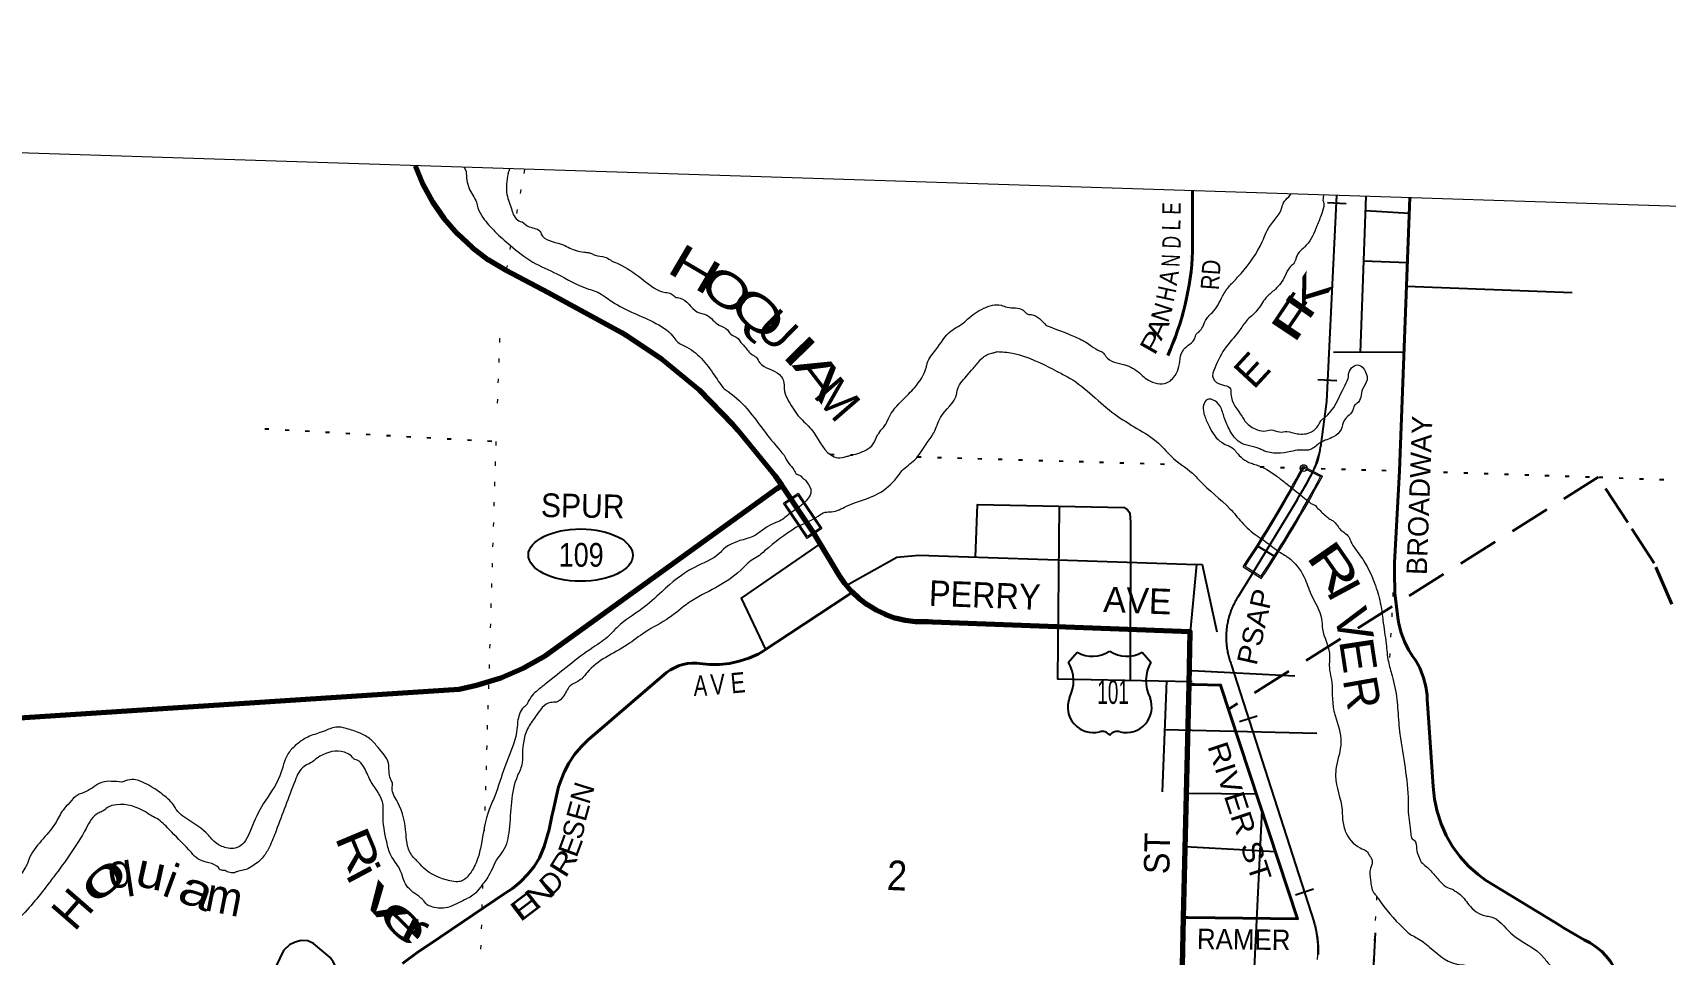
# Model space of a CAD drawing. Header units: feet. Extents: x -757852 to -501257, y -360805 to -170898.
# Drawn here: x -729809 to -720152, y -176349 to -170898 of the extents above; entities that cross this region are included whole.
import ezdxf
from ezdxf.enums import TextEntityAlignment as Align

# ---------------------------------------------------------------- set-up
doc = ezdxf.new("R2010")
doc.units = ezdxf.units.FT
doc.header["$LTSCALE"] = 80
doc.header["$PDMODE"] = 32
doc.header["$PDSIZE"] = 40
doc.linetypes.add('DOTTED', pattern=[1.5, 0.3, -1.2])
doc.linetypes.add('MEDIUM_DASHED', pattern=[4.5, 3, -1.5])
for name, color, linetype, lineweight in [('16', 7, 'Continuous', 25), ('17', 7, 'Continuous', 25), ('20', 7, 'Continuous', 70), ('23', 7, 'Continuous', 70), ('26', 7, 'Continuous', 40), ('27', 7, 'Continuous', 13), ('29', 7, 'Continuous', 25), ('34', 7, 'Continuous', 13), ('39', 7, 'Continuous', 13), ('4', 7, 'Continuous', 13), ('41', 7, 'Continuous', 13), ('53', 7, 'MEDIUM_DASHED', 40), ('57', 7, 'Continuous', 13), ('6', 7, 'DOTTED', 25), ('7', 7, 'DOTTED', 13)]:
    doc.layers.add(name, color=color, linetype=linetype, lineweight=lineweight)
doc.layers.add('30', color=7, linetype='Continuous')

msp = doc.modelspace()

# ---------------------------------------------------------------- linework, layer by layer
at = {"layer": '16'}
for p, q in [((-723681.87, -174620.3), (-723630.56, -174561.54)), ((-723438.8, -174555.57), (-723439.08, -174555.77)), ((-723246.71, -174561.45), (-723195.32, -174620.3))]:
    msp.add_line(p, q, dxfattribs=at)
for centre, radius, start, end in [((-723539.48, -174403.88), 182.07, 239.97227, 303.45418), ((-723337.7, -174404.38), 181.52, 236.33975, 300.08743), ((-723337.71, -174403.88), 182.07, 236.54582, 236.59441), ((-723874.85, -174730.93), 222.05, 332.97043, 29.75871), ((-723002.35, -174730.93), 222.05, 150.24129, 207.02957), ((-723535.66, -174885.83), 151.42, 159.09177, 283.81923), ((-723341.54, -174885.83), 151.42, 256.18077, 20.90823)]:
    msp.add_arc(centre, radius, start, end, dxfattribs=at)
for centre, major_axis, start_param, end_param in [((-723480.32, -175084.65), (-19.56, 51.67), 4.9587777, 6.2831853), ((-723396.87, -175084.65), (19.56, 51.67), 0, 1.3263754)]:
    msp.add_ellipse(centre, major_axis=major_axis, ratio=0.929097, start_param=start_param, end_param=end_param, dxfattribs=at)
at = {"layer": '17'}
msp.add_ellipse((-726568.06, -173987.71), major_axis=(-309.24, 1), ratio=0.500121, dxfattribs=at)
at = {"layer": '20'}
msp.add_line((-723001.7, -176129.79), (-722969.39, -174752.95), dxfattribs=at)
for points in [[(-725378.32, -173573.23), (-725415.08, -173521.26), (-725636.72, -173249.74), (-725665.54, -173216.61), (-725865.79, -173012.71), (-726086.26, -172830.86), (-726299.52, -172689.6), (-726324.43, -172673.1), (-726349.52, -172659.43), (-726757.28, -172437.31), (-726971.17, -172324.2), (-727013.15, -172302.78), (-727115.03, -172241.04), (-727209.91, -172168.99), (-727296.73, -172087.42), (-727374.54, -171997.22), (-727442.51, -171899.38), (-727499.87, -171794.97), (-727545.1, -171686.21)], [(-724959.51, -174207.46), (-724965.1, -174202.17), (-725004.88, -174155.78), (-725039.59, -174105.49), (-725184.17, -173862.85), (-725378.32, -173573.23)], [(-722969.39, -174752.95), (-722962.08, -174441.25), (-724486.45, -174383.42), (-724511.64, -174382.46), (-724536.45, -174382.8), (-724587.08, -174381.57), (-724647.68, -174373.71), (-724707.12, -174359.57), (-724764.77, -174339.28), (-724819.97, -174313.08), (-724872.14, -174281.25), (-724920.69, -174244.15), (-724959.51, -174207.46)], [(-723013.04, -176612.31), (-723012.94, -176608.81), (-723001.7, -176129.79)]]:
    msp.add_lwpolyline(points, dxfattribs=at)
at = {"layer": '23'}
msp.add_lwpolyline([(-730883.98, -175014.72), (-727287.22, -174779.42), (-727183.3, -174757.22), (-727041.01, -174713.18), (-726904.1, -174654.51), (-726774.07, -174581.85), (-725406.39, -173593.52), (-725378.32, -173573.23)], dxfattribs=at)
at = {"layer": '26'}
for points in [[(-720632.61, -176262.07), (-720754.18, -176191.07), (-720779.02, -176176.57), (-720804.18, -176161.23), (-721215.55, -175910.4), (-721259.83, -175877.33), (-721315.83, -175827), (-721366.26, -175771.1), (-721410.57, -175710.23), (-721448.28, -175645.06), (-721478.96, -175576.3), (-721502.29, -175504.72), (-721518.01, -175431.09), (-721525.95, -175356.22), (-721557.57, -174892.25), (-721559.3, -174866.84), (-721560.37, -174842.25), (-721561.55, -174815.28), (-721569.24, -174763.84), (-721582.27, -174713.49), (-721596.02, -174675.38), (-721605.46, -174654.07), (-721624.95, -174618.33), (-721630.82, -174609.82), (-721648.17, -174584.67), (-721663.67, -174559.82), (-721670.99, -174548.1), (-721695.76, -174498.69), (-721715.23, -174446.96), (-721729.18, -174393.48), (-721733.57, -174369.54), (-721752.38, -174214.78), (-721754.5, -174083.91), (-721754.91, -174058.91), (-721753.58, -174033.91), (-721724.65, -173490.08), (-721663.64, -171873.4)], [(-727621.33, -176403.46), (-727528.93, -176332.9), (-727459.77, -176289.25), (-727014.79, -175987.55), (-726971.32, -175958.34), (-726924.4, -175919.69), (-726881.78, -175876.34), (-726843.92, -175828.78), (-726811.24, -175777.52), (-726784.31, -175711.06), (-726753.54, -175610.46), (-726738.31, -175532.19), (-726733.46, -175507.24), (-726727.54, -175482.19), (-726698.34, -175358.57), (-726694.91, -175348.12), (-726688.01, -175326.56), (-726665.51, -175270.51), (-726637.27, -175217.11), (-726603.6, -175166.96), (-726564.88, -175120.6), (-726546.52, -175102.79), (-726521.61, -175078.63), (-726496.52, -175057.13), (-726059.53, -174682.75), (-726037.43, -174666.94), (-726013.79, -174653.53), (-725988.88, -174642.67), (-725962.97, -174634.46), (-725936.35, -174629.01), (-725909.3, -174626.38), (-725882.13, -174626.58), (-725866.04, -174628.05), (-725806.78, -174634.23), (-725747.21, -174634.18), (-725687.96, -174627.91), (-725629.69, -174615.47), (-725573.04, -174597.02), (-725518.63, -174572.74), (-725498.26, -174561.81), (-724989, -174226.85), (-724959.51, -174207.46)], [(-723001.7, -176129.79), (-722977.63, -176130.09), (-722327.6, -176138.25), (-722783.38, -174756.46), (-722937.08, -174753.56), (-722969.39, -174752.95)], [(-719963.75, -177622.31), (-720213.09, -177052.99), (-720435.94, -176463.29), (-720454.32, -176426.34), (-720476.45, -176391.52), (-720502.11, -176359.2), (-720531, -176329.73), (-720562.81, -176303.45), (-720597.2, -176280.64), (-720632.61, -176262.07)]]:
    msp.add_lwpolyline(points, dxfattribs=at)
at = {"layer": '29', "lineweight": 40}
msp.add_line((-722948.38, -171832.64), (-722948.27, -172191.67), dxfattribs=at)
at = {"layer": '29'}
for p, q in [((-721923.7, -171865.16), (-721957.79, -172788.54)), ((-721667.21, -171967.96), (-721926.88, -171951.38)), ((-721678.19, -172258.9), (-721937.86, -172248.81)), ((-721682.6, -172397.58), (-720703.75, -172433.56)), ((-721697.63, -172788), (-722114.26, -172788.87)), ((-722952.15, -174670.54), (-722343.61, -174700.84)), ((-723103.05, -174732.01), (-723128.6, -175387.55)), ((-723114.2, -175018.16), (-722214.09, -175041.09)), ((-722984.48, -175395.91), (-722571.31, -175399.38)), ((-722991.86, -175710.63), (-722459.05, -175739.74)), ((-721869.6, -176222.11), (-721939.88, -177736.16))]:
    msp.add_line(p, q, dxfattribs=at)
for points in [[(-724232.34, -173999.35), (-724220.22, -173688.19), (-723354.02, -173705.81), (-723333.87, -173719.53), (-723319.79, -173738.31), (-723315.3, -173793.78), (-723317.66, -174727.88)], [(-723737.17, -173698.02), (-723746.87, -174719.62), (-722950.65, -174734.94)], [(-725150.24, -173919.79), (-725618.44, -174243.05), (-725474.98, -174546.5)], [(-724996.79, -174167.5), (-724697.9, -173999.37), (-724567.04, -173988.38), (-722925.66, -174042.19), (-722962.08, -174441.25)], [(-722936.74, -174041.76), (-722892.66, -174043.48), (-722804.75, -174441.01)], [(-722539.52, -175495.76), (-722662.47, -178049.87), (-727565.8, -177869.13)], [(-727825.45, -177086.69), (-727983.12, -176602.74), (-728010.61, -176432.76), (-728031.72, -176393.47), (-728050.5, -176367.64), (-728149.05, -176285.47), (-728180.82, -176269.3), (-728221.8, -176266.69), (-728257, -176276.08), (-728289.85, -176292.52), (-728325.51, -176326), (-728410.69, -176503.66), (-728514.65, -176750.96), (-728427.27, -176774.47), (-728395.44, -176790.22), (-728352.85, -176821.6)]]:
    msp.add_lwpolyline(points, dxfattribs=at)
at = {"layer": '29', "lineweight": 40}
msp.add_arc((-724623.03, -172115.71), 1676.49, 335.65398, 357.40322, dxfattribs=at)
at = {"layer": '34', "lineweight": 25}
for p, q in [((-722151.22, -171902.86), (-722040.24, -171908.22)), ((-722207.02, -172949.66), (-722096.04, -172955.03)), ((-722329.92, -173659.86), (-722608.32, -174117.12)), ((-722563.17, -173934.82), (-722468.26, -173992.6)), ((-722672.07, -174971.32), (-722566.29, -174937.35)), ((-722340.24, -175995.96), (-722234.46, -175961.99))]:
    msp.add_line(p, q, dxfattribs=at)
at = {"layer": '34'}
for p, q in [((-722295.01, -173462.14), (-722180.52, -173520.1)), ((-722291.64, -173472.8), (-722191.29, -173523.6)), ((-722648.72, -174057.22), (-722541.94, -174125.89)), ((-722544.26, -174114.88), (-722638.22, -174054.46)), ((-722720.86, -174635.09), (-722231.09, -176160.08))]:
    msp.add_line(p, q, dxfattribs=at)
msp.add_lwpolyline([(-722097.96, -171861.85), (-722156.84, -173078.79), (-722193.63, -173356.63)], dxfattribs=at)
at = {"layer": '34', "lineweight": 25}
for points in [[(-722096.76, -171859.67), (-722155.74, -173078.9), (-722191.24, -173346.99)], [(-722608.32, -174117.12), (-722681.25, -174236.92), (-722684.46, -174242.1), (-722688.49, -174248.7), (-722692.34, -174255.33), (-722696.1, -174262.1), (-722699.76, -174268.9), (-722703.24, -174275.76), (-722706.65, -174282.64), (-722709.93, -174289.66), (-722713.07, -174296.68), (-722716.1, -174303.74), (-722719.04, -174310.92), (-722721.77, -174318.1), (-722724.45, -174325.32), (-722726.97, -174332.6), (-722729.4, -174339.96), (-722731.65, -174347.29), (-722733.78, -174354.71), (-722735.8, -174362.16), (-722737.72, -174369.63), (-722739.43, -174377.13), (-722741.08, -174384.7), (-722742.58, -174392.26), (-722743.92, -174399.85), (-722745.13, -174407.44), (-722746.23, -174415.08), (-722747.22, -174422.73), (-722748.02, -174430.38), (-722748.72, -174438.06), (-722749.27, -174445.77), (-722749.71, -174453.49), (-722749.98, -174461.17), (-722750.14, -174468.87), (-722750.17, -174476.57), (-722750.05, -174484.29), (-722749.79, -174491.97), (-722749.43, -174499.7), (-722748.9, -174507.37), (-722748.25, -174515.08), (-722747.43, -174522.74), (-722746.52, -174530.4), (-722745.49, -174538.01), (-722744.31, -174545.65), (-722742.96, -174553.24), (-722741.52, -174560.79), (-722739.94, -174568.37), (-722738.24, -174575.86), (-722736.41, -174583.35), (-722734.39, -174590.81), (-722732.3, -174598.21), (-722730.07, -174605.59), (-722727.68, -174612.96), (-722725.2, -174620.24), (-722722.61, -174627.48), (-722719.82, -174634.73), (-722230.04, -176159.77), (-722227.11, -176170.12), (-722224.43, -176180.45), (-722221.94, -176190.84), (-722219.55, -176201.32), (-722217.39, -176211.83), (-722215.45, -176222.3), (-722213.61, -176232.88), (-722212.01, -176243.47), (-722210.6, -176254.04), (-722209.37, -176264.74), (-722208.34, -176275.36), (-722207.42, -176286.02), (-722206.75, -176296.74), (-722206.28, -176307.41), (-722206, -176318.1), (-722205.83, -176328.79), (-722205.92, -176339.54), (-722206.15, -176350.21)]]:
    msp.add_lwpolyline(points, dxfattribs=at)
at = {"layer": '34'}
for centre, radius, start, end in [((-722981.51, -173179.18), 807.61, 324.43503, 347.30718), ((-728791.79, -169993.8), 7364.62, 326.51872, 331.90423), ((-728791.79, -169993.8), 7372.62, 326.5797, 331.84344), ((-728677.56, -170052.57), 7356.61, 326.48202, 331.84719), ((-728677.56, -170052.57), 7364.61, 326.4153, 331.90419), ((-722308.43, -174473.84), 442.83, 147.56618, 201.35452), ((-722819.33, -176330.32), 612.38, 355.42201, 16.14079)]:
    msp.add_arc(centre, radius, start, end, dxfattribs=at)
at = {"layer": '34', "lineweight": 25}
for centre, radius, start, end in [((-722590.28, -173303.91), 401.42, 332.05881, 353.82761), ((-725571.6, -171719.5), 3778.01, 329.09797, 332.00735)]:
    msp.add_arc(centre, radius, start, end, dxfattribs=at)
at = {"layer": '34'}
msp.add_ellipse((-608536.6, -243328.35), major_axis=(3692.27, 133376.68), ratio=0.999998, start_param=1.0490132, end_param=1.0541676, dxfattribs=at)
msp.add_point((-722291.64, -173472.8), dxfattribs=at)
at = {"layer": '39'}
for p, q in [((-727245.86, -171717.14), (-727255.79, -171695.41)), ((-726997.36, -171730.9), (-726986.97, -171703.98)), ((-722379.63, -171869.43), (-722365.62, -171851.03)), ((-722175.64, -171891.52), (-722172.07, -171857.31)), ((-725293.27, -173823.07), (-725277.14, -173814.85))]:
    msp.add_line(p, q, dxfattribs=at)
msp.add_arc((-724273.94, -175382.24), 1862.81, 123.17508, 130.35882, dxfattribs=at)
for points in [[(-727245.86, -171717.14), (-727227.64, -171818.58), (-727184.6, -171900.85), (-727175.81, -171933.43), (-727145.88, -171991), (-727074.76, -172074.36), (-726985.44, -172154.4), (-726850.7, -172254.37), (-726708.78, -172324.39), (-726521.44, -172414.31), (-726477.79, -172428.11), (-726395.41, -172479.67), (-726139.28, -172608.56), (-726022.03, -172693.73), (-725999.05, -172722.83), (-725940.12, -172757.37), (-725768.27, -172937.35), (-725739.73, -172978.75), (-725718.61, -173003.75), (-725695.15, -173020.78), (-725462.06, -173279.71), (-725365.07, -173396.38)], [(-726997.36, -171730.9), (-727004.13, -171855.54), (-726975.44, -171945.3), (-726970.11, -171963.63), (-726915.89, -172016.12), (-726913.99, -172016.19)], [(-722661.37, -172322.58), (-722536.42, -172135.24), (-722529.78, -172119.39), (-722507.73, -172067.87), (-722420.2, -171932.3), (-722411.1, -171904.46), (-722379.63, -171869.43)], [(-722175.64, -171891.52), (-722172.4, -171911.79), (-722184.58, -171967.72), (-722213.5, -172041.13), (-722276.12, -172155.5), (-722335.04, -172225.72), (-722339.74, -172243.66), (-722381.93, -172296.4), (-722408.07, -172349.78), (-722467.06, -172422), (-722514.96, -172466.46), (-722568.01, -172540.93), (-722630.64, -172602.93), (-722673.06, -172661.71), (-722759.51, -172769.11), (-722824.75, -172899.51), (-722829.21, -172911.43), (-722807.23, -172966.69), (-722724.33, -173004.17), (-722721.54, -173036.52), (-722656.28, -173168), (-722639.24, -173194.86), (-722578.77, -173241.54), (-722527.02, -173253.64), (-722484.6, -173247.25), (-722434.86, -173259.27), (-722390.58, -173256.97), (-722330.81, -173269.39), (-722246.06, -173258.61), (-722200.1, -173212.06), (-722185.13, -173188.47), (-722170.63, -173176.95), (-722046.71, -172982.38), (-722026.66, -172930.79), (-722026.19, -172918.72), (-721973.83, -172862.35), (-721923.39, -172908.64), (-721916.98, -172951.19), (-721943.21, -173006.58), (-721974.51, -173089.95), (-721988.93, -173099.47), (-721997.96, -173125.29), (-722052.71, -173191.65), (-722070.83, -173245.32), (-722114.63, -173287.93), (-722194.31, -173323.08), (-722252.06, -173363.12), (-722300.43, -173367.27), (-722318.47, -173366.57), (-722366.98, -173374.73), (-722527.48, -173370.47), (-722551.16, -173359.46), (-722670.16, -173320.55), (-722727.7, -173249.81), (-722760.94, -173173.98), (-722786.48, -173106.49), (-722831.21, -173068.49), (-722861.29, -173067.3), (-722882.5, -173096.68), (-722882.42, -173147.05), (-722877.1, -173165.4), (-722849.41, -173228.93), (-722774.67, -173322.5), (-722700.01, -173365.72), (-722690.44, -173378.18), (-722602.59, -173444.07), (-722572.82, -173453.3), (-722450.89, -173520.52), (-722396.28, -173562.94), (-722259.7, -173671.6)], [(-726913.99, -172016.19), (-726872.85, -172045.34), (-726804.18, -172078.72), (-726800.77, -172088.6), (-726683.34, -172147.86), (-726601.43, -172184.39), (-726545.12, -172195.88), (-726523.06, -172198.94), (-726504.1, -172203.03)], [(-726504.1, -172203.03), (-726481.66, -172214.42), (-726425.82, -172224.66), (-726392.35, -172242.09), (-726329.25, -172272.76), (-726194.12, -172362.66), (-726066.33, -172434.14), (-726032.47, -172441.51), (-726009.1, -172460.55), (-725979.24, -172467.76), (-725879.9, -172548.2), (-725822.45, -172568.59), (-725748.4, -172627.89), (-725699.27, -172656), (-725682.07, -172678.84), (-725636.95, -172706.79), (-725619.75, -172729.62), (-725604.32, -172746.34), (-725558.12, -172798.51), (-725530.74, -172817.72), (-725507.91, -172850.84), (-725392.06, -172919.84), (-725371.16, -172950.88), (-725361.74, -173019.73), (-725337.83, -173077.08), (-725273.19, -173172.27), (-725203.62, -173243.49), (-725088.93, -173395.04), (-725047.43, -173412.78), (-724996.91, -173404.69), (-724976.63, -173399.44), (-724881.01, -173366.93), (-724837.44, -173330.35), (-724811.29, -173276.99), (-724758.31, -173204.52), (-724747.28, -173178.77), (-724660.68, -173067.34), (-724593.74, -172997.43), (-724522.72, -172873.31), (-724517.94, -172853.34), (-724466.66, -172772.77), (-724376.05, -172661.48), (-724295.68, -172608.22), (-724279.03, -172592.77), (-724184.17, -172527.99), (-724081.05, -172509.87), (-724045.34, -172521.33), (-723951.63, -172539.11), (-723922.4, -172562.41), (-723902.43, -172565.21), (-723814.05, -172630.09)], [(-722770.75, -172455.49), (-722756.7, -172431.1), (-722735.01, -172401.11), (-722714.33, -172378.85), (-722699.07, -172364.37), (-722689.29, -172352.14), (-722661.37, -172322.58)], [(-723814.05, -172630.09), (-723681.36, -172680.45), (-723606.88, -172713.77), (-723579.48, -172728.88), (-723546.1, -172752.41), (-723494.96, -172780.6), (-723481.16, -172787.18), (-723462.03, -172812.11), (-723413.13, -172846.25), (-723349.51, -172862.85), (-723262.96, -172910.56), (-723237.74, -172933.7), (-723198.56, -172959.41), (-723090.28, -172963.65), (-723061.13, -172936.59), (-723033.05, -172885.32), (-723022.8, -172827.3), (-723000.52, -172769.75), (-722935.82, -172705.81), (-722926.79, -172679.98), (-722912.29, -172668.45), (-722871.49, -172599.55), (-722856.62, -172577.97), (-722831.55, -172552.76), (-722770.75, -172455.49)], [(-724247.01, -172883.5), (-724222.43, -172856.12), (-724205.05, -172833.89), (-724185.43, -172816.06), (-724158.08, -172799.22), (-724129.52, -172792.29), (-724109.76, -172785.47), (-724085.5, -172784.81)], [(-724085.5, -172784.81), (-724035.53, -172789.65), (-723795.9, -172877.59), (-723740.75, -172905.95), (-723675.81, -172940.71), (-723408.87, -173154.64), (-723277.52, -173238.34), (-723150.34, -173325.92), (-723061.4, -173416.03), (-722934.77, -173517.68), (-722907.77, -173546.94), (-722727.37, -173713.15), (-722658.1, -173792.41), (-722566.86, -173874.55), (-722556.37, -173881.43), (-722437.72, -173968.13)], [(-725277.8, -173815.19), (-725163.02, -173756.76), (-725121.99, -173734.19), (-725083.74, -173731.66), (-724996.13, -173698.83), (-724808.49, -173623.59), (-724698.44, -173529.18), (-724666.74, -173488.12), (-724592.02, -173424.57), (-724524.16, -173330.54), (-724479.43, -173263.8), (-724439.87, -173174.69), (-724344.01, -173031.39), (-724341.39, -173015.38), (-724285.87, -172928.92), (-724247.01, -172883.5)], [(-725365.07, -173396.38), (-725336.03, -173445.74), (-725306.96, -173483.97), (-725290.17, -173509.12), (-725269.14, -173517.69), (-725250.22, -173535.1), (-725237.99, -173544.88), (-725230.55, -173556.95)], [(-725230.55, -173556.95), (-725205.68, -173612.06), (-725223.26, -173651.66), (-725330.8, -173740.53)], [(-722259.7, -173671.6), (-722250.2, -173681.48), (-722222.59, -173694.65), (-722213.13, -173705.51)], [(-722213.13, -173705.51), (-722188.14, -173731.1), (-722161.43, -173756.13), (-722136.33, -173775.58)], [(-725330.8, -173740.53), (-725391.07, -173786.1), (-725435.95, -173804.48), (-725549.17, -173876.6), (-725589.89, -173891.12), (-725722.77, -173952.4), (-725747.84, -173977.61), (-725895.6, -174060.46), (-726087.85, -174204.01), (-726206.23, -174306.15), (-726348.82, -174411.36), (-726396.95, -174461.85), (-726496.12, -174534.51), (-726777.52, -174751.13), (-726846.01, -174808.89), (-726875.7, -174850.03), (-726888.65, -174873.7), (-726905.31, -174889.15), (-726940.7, -174974.4), (-726947.01, -175034.58), (-727017.1, -175239.32), (-727075.93, -175412.27), (-727109.09, -175491.55), (-727154.96, -175693.22), (-727174.09, -175773.04), (-727215.64, -175862.07), (-727267.78, -175912.4), (-727294.15, -175919.43), (-727342.12, -175913.52), (-727497.83, -175836.92), (-727536.4, -175795.12), (-727555.76, -175776.24), (-727591.32, -175708.37), (-727600.59, -175635.48), (-727649.73, -175450.25), (-727682.59, -175364.36), (-727681.51, -175336.2), (-727692.62, -175311.59), (-727705.12, -175218.43), (-727765.83, -175125.41), (-727810.18, -175077.34), (-727873.03, -175040.64), (-727954.33, -175013.28), (-728016.25, -175004.81), (-728083.43, -175028.37), (-728109.89, -175037.41), (-728191.4, -175068.46), (-728249.17, -175108.51), (-728297.36, -175161.01), (-728346.55, -175292.04), (-728445.33, -175459.4), (-728517.2, -175605.66), (-728579.27, -175705.97), (-728622.07, -175722.42), (-728664.1, -175718.76), (-728727.19, -175688.08), (-728783.19, -175629.49), (-728920.02, -175531.47), (-728958.73, -175493.69), (-728970.07, -175475.13), (-729000.77, -175437.66), (-729074.82, -175378.37), (-729173.16, -175324.16), (-729210.95, -175314.62), (-729259.45, -175322.79), (-729281.82, -175329.98)], [(-722136.33, -173775.58), (-722117.62, -173785.38), (-722071.35, -173839.11), (-722048.09, -173856.97), (-722024.77, -173879.79), (-722011.87, -173908.38), (-721956.8, -173991.12), (-721867.18, -174167.87), (-721835.47, -174283.93), (-721822.82, -174373.07), (-721804.07, -174512.8), (-721790.82, -174616.95), (-721768.47, -174700.73), (-721740.54, -174840.46), (-721729.47, -174977.04), (-721722.06, -175045.82), (-721673.07, -175444.58), (-721673.52, -175509.02)], [(-725480.24, -173962.78), (-725509.28, -173988.96), (-725550.4, -174013.54), (-725621.11, -174077.25), (-725769.64, -174180.21), (-725929.74, -174270.63), (-726045.58, -174358.77), (-726187.4, -174443.87), (-726292.67, -174518.31), (-726529.88, -174682.26), (-726548.86, -174705.7), (-726608.7, -174747.67), (-726623.05, -174755.17), (-726667.7, -174819.89), (-726711.27, -174856.46), (-726745.51, -174859.16), (-726835.04, -174942.27), (-726882.01, -175014.97), (-726912.69, -175187.01), (-726913.84, -175217.18), (-726940.75, -175290.66), (-726991.24, -175613.01), (-727028.17, -175738.47), (-727057.78, -175777.6), (-727112.07, -175884.26), (-727160.8, -175950.84), (-727198.59, -175993.68), (-727264.3, -176031.39), (-727368.33, -176073.65), (-727452.39, -176066.34), (-727476.07, -176055.33), (-727502.99, -176024.07), (-727514.63, -176013.54), (-727598.24, -175941.78), (-727638.67, -175843.5), (-727689.8, -175762.94), (-727714.88, -175683.38), (-727736.8, -175521.37), (-727736.64, -175464.98), (-727765.96, -175391.31), (-727811.47, -175321.04), (-727852.42, -175236.84), (-727889.22, -175201.16), (-727903.1, -175196.58), (-727916.67, -175183.97), (-727983.63, -175149.11), (-728125.68, -175187.87), (-728164.93, -175216.55), (-728203.88, -175237.19), (-728257.32, -175321.72), (-728369.04, -175617.5), (-728408.82, -175712.63), (-728445.22, -175771.64), (-728507.53, -175825.61), (-728546.48, -175846.25), (-728597.14, -175858.36), (-728613.94, -175865.07)], [(-722437.72, -173968.13), (-722404.51, -173987.68), (-722384.92, -174000.53), (-722288.97, -174117.1), (-722248.36, -174218.39), (-722185.99, -174364.89), (-722180.28, -174425.54), (-722139.55, -174568.15), (-722139.72, -174652.15), (-722129.14, -174715.61), (-722112.46, -174909.66), (-722105.45, -174936.12), (-722071.35, -175094.58), (-722099.11, -175242.56), (-722103.04, -175292.76), (-722064.54, -175493.71), (-722062.3, -175540.12), (-722045.25, -175619.35), (-721956.71, -175719.52), (-721919.3, -175739.11), (-721902.19, -175763.96), (-721892.69, -175778.43), (-721888.22, -175818.9), (-721897.09, -175840.7), (-721895.69, -175909.25), (-721878.42, -175982.45), (-721861.14, -176003.27), (-721849.73, -176019.83), (-721703.72, -176192.75), (-721653.13, -176235.02), (-721619.66, -176252.45), (-721547.39, -176305.64), (-721356.58, -176409.81), (-721338.62, -176412.52), (-721323.57, -176439.31), (-721193.15, -176547.15), (-721102.84, -176601.05), (-721028.88, -176662.37), (-720951.67, -176743.95), (-720942.57, -176768.48), (-720889.28, -176845.11), (-720852.87, -176943.23), (-720820.4, -176986.8), (-720814.93, -177001.12), (-720786.31, -177040.51), (-720760.93, -177059.63), (-720690.28, -177155.07), (-720684.35, -177161.36), (-720666.23, -177173.88), (-720661.54, -177176.54)], [(-729281.82, -175329.98), (-729343.91, -175325.53), (-729400.36, -175331.38), (-729492.83, -175386.18), (-729545.88, -175408.28), (-729589.69, -175450.88), (-729629.56, -175495.65), (-729674.66, -175572.45), (-729831.51, -175787.9), (-729840.45, -175811.73), (-729855.57, -175839.33), (-730135.02, -176162.8), (-730248.84, -176251.01), (-730389.59, -176307.95), (-730398.15, -176321.72), (-730437.09, -176342.35), (-730515.14, -176335.27), (-730678.49, -176300.67), (-730781.07, -176252.34), (-730869.69, -176206.57), (-730950.53, -176114.78), (-730957.31, -176082.28), (-730957.56, -175931.19), (-730923.26, -175821.73), (-730910.75, -175800.25)], [(-728705.66, -175842.16), (-728708.82, -175837.88), (-728831.3, -175784.73), (-728870.01, -175746.96), (-728885.44, -175730.24), (-729003.3, -175608.79), (-729075.18, -175545.55), (-729112.59, -175525.95), (-729141.98, -175506.67), (-729313.05, -175463.72), (-729365.87, -175479.78), (-729396.87, -175502.74), (-729421.4, -175513.87), (-729493.11, -175603.73), (-729684.81, -175890.34), (-729710.18, -175923.58), (-729889, -176136.16), (-730063.67, -176292.5), (-730204.49, -176403.83), (-730353.78, -176474.53), (-730474.64, -176483.91), (-730542.74, -176479.23), (-730666.75, -176466.31), (-730758.45, -176448.63), (-730851.69, -176418.79), (-730926.04, -176367.54), (-731025.47, -176289.12), (-731077.68, -176236.71), (-731086.33, -176200.11), (-731071.53, -176128.17), (-731073.62, -176077.73), (-731074.7, -176053.52), (-731048.18, -175937.72), (-731015.18, -175862.46), (-731012.18, -175784.02), (-730999.62, -175718.03)], [(-721673.52, -175509.02), (-721658.33, -175636.53), (-721649.38, -175665.08), (-721637.65, -175673.6), (-721623.54, -175724.52), (-721596.46, -175804.14)], [(-728705.66, -175842.16), (-728692.82, -175849.26), (-728671.87, -175851.23), (-728658.57, -175858.79), (-728643.1, -175863.02), (-728613.94, -175865.07)], [(-721596.46, -175804.14), (-721538.82, -175855.18), (-721491.94, -175909.74), (-721451.87, -175946.74), (-721408.32, -175965.92)], [(-721408.32, -175965.92), (-721402.03, -175970.9), (-721374.57, -175988.09), (-721314.88, -176054.89), (-721217, -176121.17), (-721185.08, -176126.45), (-721066.3, -176223.77), (-720869.09, -176370.49), (-720822.74, -176418.64), (-720812.16, -176422.5)]]:
    msp.add_spline(points, degree=3, dxfattribs=at)
at = {"layer": '4'}
msp.add_lwpolyline([(-751809.62, -170897.83), (-720494.9, -171910.43), (-689178.81, -172879.95), (-657861.41, -173806.4), (-626542.79, -174689.77), (-595222.97, -175530.05), (-563902.02, -176327.26), (-532580.01, -177081.38), (-501256.99, -177792.41), (-505285.46, -360804.74), (-536860.21, -360087.99), (-568433.95, -359327.81), (-600006.62, -358524.19), (-631578.15, -357677.16), (-663148.48, -356786.69), (-694717.56, -355852.8), (-726285.32, -354875.48), (-757851.71, -353854.74)], close=True, dxfattribs=at)
msp.add_lwpolyline([(-751809.62, -170897.83), (-720494.9, -171910.43), (-689178.81, -172879.95), (-657861.41, -173806.4), (-626542.79, -174689.77), (-595222.97, -175530.05), (-563902.02, -176327.26), (-532580.01, -177081.38), (-501256.99, -177792.41), (-505285.46, -360804.74), (-536860.21, -360087.99), (-568433.95, -359327.81), (-600006.62, -358524.19), (-631578.15, -357677.16), (-663148.48, -356786.69), (-694717.56, -355852.8), (-726285.32, -354875.48), (-757851.71, -353854.74)], close=True, dxfattribs=at)
at = {"layer": '53'}
msp.add_line((-720548.96, -173526.5), (-722739.19, -174901.09), dxfattribs=at)
msp.add_lwpolyline([(-720113.2, -174278.1), (-720218.91, -174034.28), (-720374.71, -173794.58), (-720546.18, -173530.77)], dxfattribs=at)
at = {"layer": '57'}
for points in [[(-725281.12, -173621.62), (-725140.91, -173829.96), (-725228.41, -173888.85), (-725368.63, -173680.5)], [(-725357.52, -173682.67), (-725283.28, -173632.71), (-725152, -173827.79), (-725226.24, -173877.75)]]:
    msp.add_lwpolyline(points, close=True, dxfattribs=at)
at = {"layer": '6'}
for p, q in [((-728436.11, -173240.44), (-727069.91, -173315)), ((-725092.08, -173391.25), (-724957.64, -173395.16)), ((-724578.11, -173406.2), (-723017.15, -173451.62)), ((-722548.35, -173465.26), (-721713.1, -173489.57)), ((-721464.04, -173496.82), (-720546.04, -173526.57)), ((-720546.04, -173526.57), (-716500.34, -173680.1))]:
    msp.add_line(p, q, dxfattribs=at)
at = {"layer": '7'}
for p, q in [((-726899.84, -171706.82), (-726951.55, -171990.13)), ((-721724.65, -173490.08), (-721662.43, -171873.44)), ((-726982.06, -172157.24), (-727024, -172387.05)), ((-727047.54, -172705.44), (-727062.18, -173104.32)), ((-727069.91, -173315), (-727138.61, -175620.16)), ((-721724.65, -173490.08), (-721786.47, -174638.3)), ((-727147.97, -175934.28), (-727163.18, -176444.43)), ((-721860.05, -176004.87), (-721970.02, -178047.65))]:
    msp.add_line(p, q, dxfattribs=at)

# ---------------------------------------------------------------- texts
at = {"layer": '16', "width": 0.95}
for s, rotation, p in [('PERRY', 357.827, (-724510.08, -174286.78)), ('ST', 88.656, (-723086.73, -175875.67))]:
    msp.add_text(s, height=150.7, rotation=rotation, dxfattribs=at).set_placement(p)
at = {"layer": '16'}
msp.add_text('AVE', height=150.7, rotation=357.827, dxfattribs=at).set_placement((-723478.5, -174323.55))
at = {"layer": '16', "width": 0.6}
msp.add_text('101', height=140, dxfattribs=at).set_placement((-723419.01, -174867.34), align=Align.CENTER)
at = {"layer": '17', "width": 0.95}
msp.add_text('SPUR', height=140, rotation=359, dxfattribs=at).set_placement((-726556.76, -173766.08), align=Align.CENTER)
at = {"layer": '17', "width": 0.85}
msp.add_text('109', height=140, dxfattribs=at).set_placement((-726564.61, -174056.02), align=Align.CENTER)
at = {"layer": '27'}
for s, rotation, p in [('BROADWAY', 87.918, (-721563.86, -174106.64)), ('N', 72.711, (-726517.68, -175466.94)), ('E', 74.551, (-726539.54, -175568.94)), ('S', 74.551, (-726564.42, -175676.55)), ('D', 45.204, (-726738.47, -176005.67))]:
    msp.add_text(s, height=120.5, rotation=rotation, dxfattribs=at).set_placement(p)
for s, rotation, width, p in [('V', 2.763, 0.8, (-725797.62, -174813.91)), ('E', 5.278, 0.8, (-725675.09, -174805.97)), ('A', 0.435, 0.75, (-725898.56, -174819.88)), ('RIVER ST', 288.255, 1.15, (-722861.77, -175117.24)), ('E', 69.602, 1.1, (-726592.9, -175782.84)), ('R', 58.04, 1.3, (-726658.51, -175903.91)), ('N', 38.365, 1.45, (-726839.22, -176089.63)), ('E', 37.213, 1.55, (-726927.61, -176162.49)), ('RAMER', 359.282, 0.95, (-722923.31, -176316.92))]:
    msp.add_text(s, height=120.5, rotation=rotation, dxfattribs=dict(at, width=width)).set_placement(p)
at = {"layer": '30'}
for s, rotation, width, p in [('E', 88.307, 0.75, (-723020.43, -171975.51)), ('L', 88.187, 0.8, (-723021.5, -172069.53)), ('D', 87.731, 0.7, (-723020.41, -172175.55)), ('N', 87.722, 0.7, (-723024.72, -172284.25)), ('RD', 86.03, 0.85, (-722793.51, -172422.11)), ('A', 80.846, 0.9, (-723042.75, -172397.18)), ('H', 77.758, 0.8, (-723060.4, -172494.22)), ('P', 60.349, 1.35, (-723173.93, -172811.57)), ('A', 64.776, 1.25, (-723134.16, -172724.63))]:
    msp.add_text(s, height=108.5, rotation=rotation, dxfattribs=dict(at, width=width)).set_placement(p)
msp.add_text('N', height=108.5, rotation=71.771, dxfattribs=at).set_placement((-723095.09, -172618.43))
at = {"layer": '34', "width": 1.05}
msp.add_text('PSAP', height=120.5, rotation=77.23, dxfattribs=at).set_placement((-722570.54, -174644.8))
at = {"layer": '41'}
for s, height, rotation, width, p in [('H', 200.9, 329.542, 1.5, (-726068.41, -172309.04)), ('O', 200.9, 324.14, 1.4, (-725880.2, -172415.29)), ('K', 180.8, 54.968, 1.65, (-722267.79, -172611.13)), ('Q', 200.9, 318.866, 1.55, (-725706.78, -172524.44)), ('F', 180.8, 56.134, 1.9, (-722350.85, -172747.88)), ('I', 200.9, 314.598, 1.85, (-725391.12, -172803.18)), ('A', 200.9, 307.537, 1.65, (-725322.22, -172865.08)), ('R', 200.9, 304.798, 1.55, (-722282.44, -173994.82)), ('I', 200.9, 298.293, 1.2, (-722162.27, -174200.64)), ('V', 200.9, 284.69, 1.1, (-722118.17, -174330.29)), ('E', 200.9, 278.599, 1.15, (-722083.33, -174492.54)), ('R', 200.9, 292.757, 1.3, (-728024.89, -175655.74)), ('o', 200.9, 40.496, 1.85, (-729441.31, -176063.17)), ('u', 200.9, 347.631, 1.15, (-729211.89, -175939.85)), ('i', 200.9, 298.051, 1.25, (-727960.81, -175879.73)), ('a', 200.9, 339.787, 1.3, (-728964.13, -176030.12)), ('m', 200.9, 348.773, 0.95, (-728797.76, -176086.84)), ('v', 200.9, 311.353, 2.05, (-727882.67, -176005.73)), ('e', 200.9, 315.694, 2, (-727780.44, -176118.49)), ('r', 200.9, 332.618, 1.55, (-727651.92, -176251.91))]:
    msp.add_text(s, height=height, rotation=rotation, dxfattribs=dict(at, width=width)).set_placement(p)
for s, height, rotation, p in [('U', 200.9, 315.598, (-725543.22, -172659.6)), ('E', 180.8, 47.215, (-722587.01, -173013)), ('M', 200.9, 310.877, (-725197.64, -173046.11)), ('R', 200.9, 279.933, (-722060.94, -174724.11)), ('q', 200.9, 8.631, (-729350.88, -175962.99)), ('i', 200.9, 339.787, (-729050.98, -175997.2)), ('H', 200.9, 49.027, (-729561.72, -176218.84))]:
    msp.add_text(s, height=height, rotation=rotation, dxfattribs=at).set_placement(p)
at = {"layer": '7', "width": 0.9}
msp.add_text('2', height=175.8, rotation=357.757, dxfattribs=at).set_placement((-724758.69, -175967.59))

doc.saveas('drawing.dxf')
